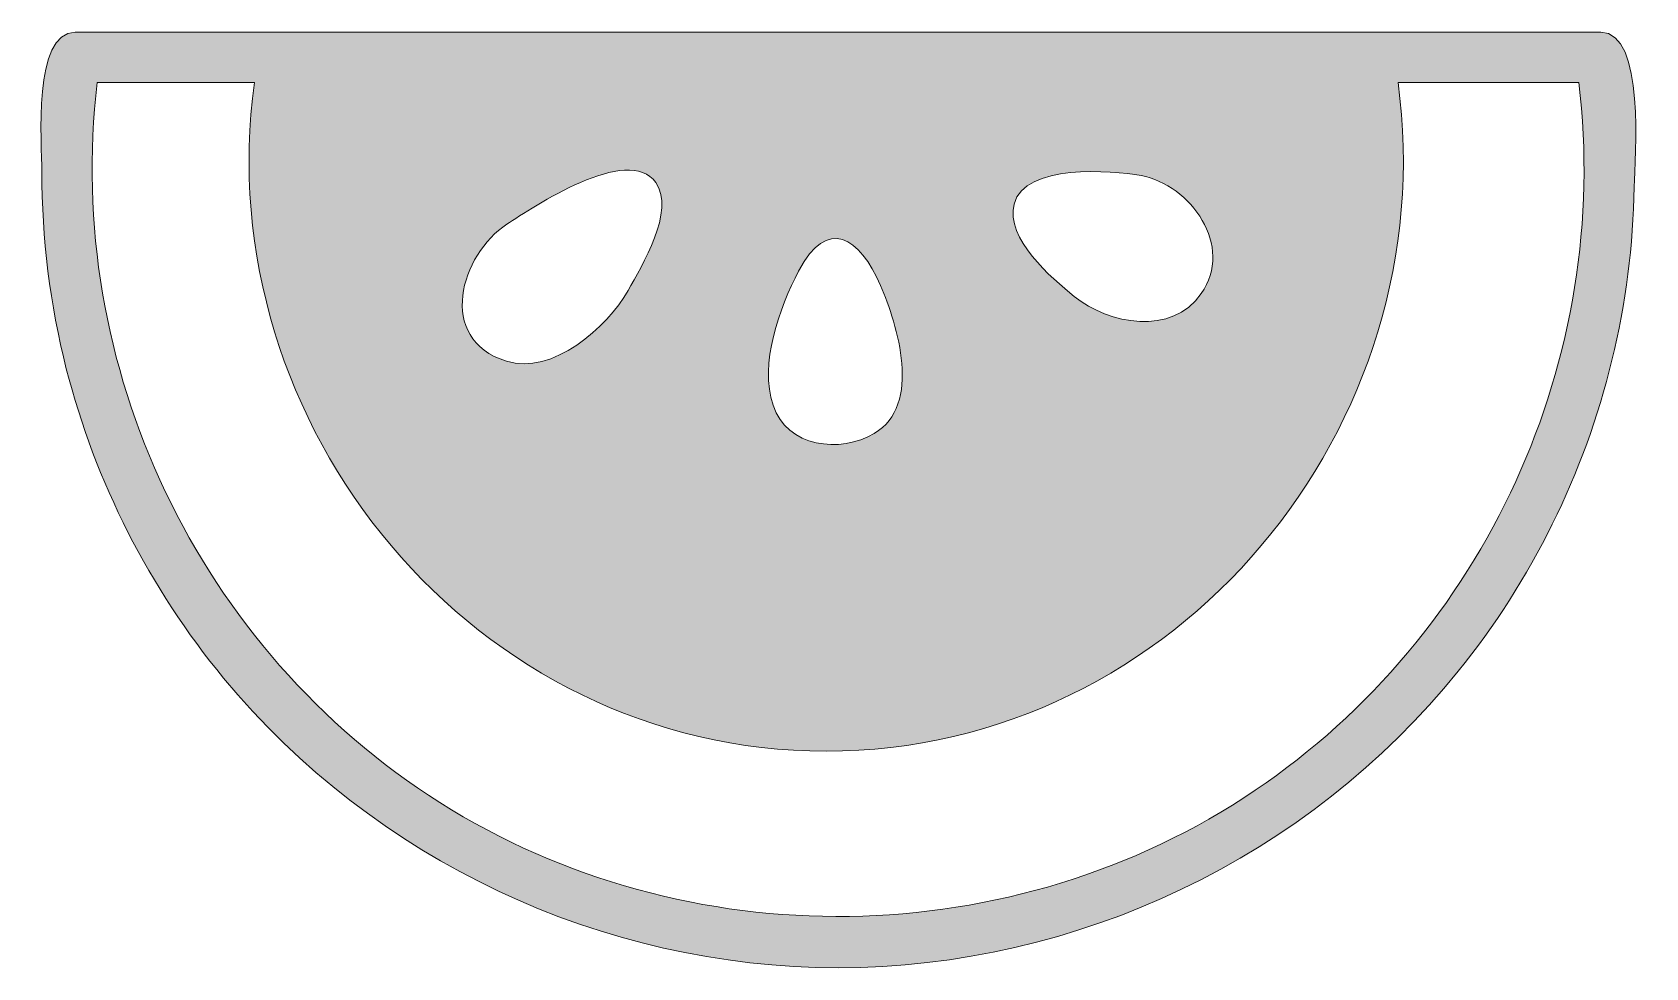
# Model space of a CAD drawing. Header units: inches. Extents: x -1 to 102, y 0 to 60.
import ezdxf

# ---------------------------------------------------------------- set-up
doc = ezdxf.new("R2010")
doc.units = ezdxf.units.IN
doc.header["$MEASUREMENT"] = 0
doc.layers.add('Layer 1', color=7, linetype='Continuous')

msp = doc.modelspace()

# ---------------------------------------------------------------- hatches: boundary and pattern name
at = {"layer": 'Layer 1', "true_color": 0xcf5e9e}
h = msp.add_hatch(color=233, dxfattribs=at)
h.dxf.hatch_style = 2
edge = h.paths.add_edge_path()
edge.add_spline(control_points=[(99.37, 59.62), (99.37, 59.62), (2.19, 59.62), (2.19, 59.62), (-0.55, 59.62), (0.06, 52.5), (0.06, 50.73), (0.06, 46.5), (0.58, 42.27), (1.62, 38.17), (3.46, 30.96), (6.91, 24.19), (11.64, 18.46), (21.22, 6.85), (35.73, 0), (50.78, 0), (66.03, 0), (80.72, 7.04), (90.29, 18.9), (94.96, 24.69), (98.33, 31.49), (100.08, 38.72), (100.96, 42.33), (101.43, 46.05), (101.5, 49.77), (101.54, 51.63), (102.23, 59.62), (99.37, 59.62)], knot_values=[0, 0, 0, 0, 0.352778, 0.352778, 0.352778, 0.705556, 0.705556, 0.705556, 1.058333, 1.058333, 1.058333, 1.411111, 1.411111, 1.411111, 1.763889, 1.763889, 1.763889, 2.116667, 2.116667, 2.116667, 2.469444, 2.469444, 2.469444, 2.822222, 2.822222, 2.822222, 3.175, 3.175, 3.175, 3.175], degree=3, periodic=0)
edge.add_line((99.37, 59.62), (99.37, 59.62))
edge = h.paths.add_edge_path()
edge.add_spline(control_points=[(77.36, 11.31), (61.92, 0.88), (41.16, 0.57), (25.41, 10.53), (10.03, 20.26), (1.44, 38.35), (3.59, 56.42), (3.59, 56.42), (13.6, 56.42), (13.6, 56.42), (10.61, 34.54), (27.67, 13.8), (50.02, 13.8), (72.38, 13.8), (89.44, 34.54), (86.45, 56.42), (86.45, 56.42), (97.97, 56.42), (97.97, 56.42), (100.07, 38.85), (92.02, 21.22), (77.36, 11.31)], knot_values=[0, 0, 0, 0, 0.352778, 0.352778, 0.352778, 0.705556, 0.705556, 0.705556, 1.058333, 1.058333, 1.058333, 1.411111, 1.411111, 1.411111, 1.763889, 1.763889, 1.763889, 2.116667, 2.116667, 2.116667, 2.469444, 2.469444, 2.469444, 2.469444], degree=3, periodic=0)
edge.add_line((77.36, 11.31), (77.36, 11.31))
edge = h.paths.add_edge_path()
edge.add_spline(control_points=[(73.92, 42.96), (72.03, 40.26), (68.04, 40.99), (65.83, 42.78), (64.35, 43.98), (61.44, 46.46), (62, 48.67), (62.66, 51.26), (68.21, 50.82), (70.08, 50.48), (73.25, 49.91), (76.03, 45.96), (73.92, 42.96)], knot_values=[0, 0, 0, 0, 0.352778, 0.352778, 0.352778, 0.705556, 0.705556, 0.705556, 1.058333, 1.058333, 1.058333, 1.411111, 1.411111, 1.411111, 1.411111], degree=3, periodic=0)
edge.add_line((73.92, 42.96), (73.92, 42.96))
edge = h.paths.add_edge_path()
edge.add_spline(control_points=[(53.09, 34.05), (50.91, 32.76), (47.53, 33.16), (46.64, 35.85), (45.76, 38.48), (47.04, 42.06), (48.27, 44.4), (50.1, 47.89), (52.15, 46.57), (53.49, 43.47), (54.56, 40.98), (56.16, 35.85), (53.09, 34.05)], knot_values=[0, 0, 0, 0, 0.352778, 0.352778, 0.352778, 0.705556, 0.705556, 0.705556, 1.058333, 1.058333, 1.058333, 1.411111, 1.411111, 1.411111, 1.411111], degree=3, periodic=0)
edge.add_line((53.09, 34.05), (53.09, 34.05))
edge = h.paths.add_edge_path()
edge.add_spline(control_points=[(37.4, 43.16), (36.1, 40.81), (32.57, 37.73), (29.66, 38.65), (25.13, 40.08), (26.75, 45.46), (29.69, 47.39), (31.3, 48.44), (37.43, 52.55), (39.17, 50.04), (40.43, 48.22), (38.29, 44.75), (37.4, 43.16)], knot_values=[0, 0, 0, 0, 0.352778, 0.352778, 0.352778, 0.705556, 0.705556, 0.705556, 1.058333, 1.058333, 1.058333, 1.411111, 1.411111, 1.411111, 1.411111], degree=3, periodic=0)
edge.add_line((37.4, 43.16), (37.4, 43.16))

# ---------------------------------------------------------------- linework, layer by layer
at = {"layer": 'Layer 1', "lineweight": 0}
for points, knots in [([(99.37, 59.62), (99.37, 59.62), (2.19, 59.62), (2.19, 59.62), (-0.55, 59.62), (0.06, 52.5), (0.06, 50.73), (0.06, 46.5), (0.58, 42.27), (1.62, 38.17), (3.46, 30.96), (6.91, 24.19), (11.64, 18.46), (21.22, 6.85), (35.73, 0), (50.78, 0), (66.03, 0), (80.72, 7.04), (90.29, 18.9), (94.96, 24.69), (98.33, 31.49), (100.08, 38.72), (100.96, 42.33), (101.43, 46.05), (101.5, 49.77), (101.54, 51.63), (102.23, 59.62), (99.37, 59.62)], [0, 0, 0, 0, 1, 1, 1, 2, 2, 2, 3, 3, 3, 4, 4, 4, 5, 5, 5, 6, 6, 6, 7, 7, 7, 8, 8, 8, 9, 9, 9, 9]), ([(77.36, 11.31), (61.92, 0.88), (41.16, 0.57), (25.41, 10.53), (10.03, 20.26), (1.44, 38.35), (3.59, 56.42), (3.59, 56.42), (13.6, 56.42), (13.6, 56.42), (10.61, 34.54), (27.67, 13.8), (50.02, 13.8), (72.38, 13.8), (89.44, 34.54), (86.45, 56.42), (86.45, 56.42), (97.97, 56.42), (97.97, 56.42), (100.07, 38.85), (92.02, 21.22), (77.36, 11.31)], [0, 0, 0, 0, 1, 1, 1, 2, 2, 2, 3, 3, 3, 4, 4, 4, 5, 5, 5, 6, 6, 6, 7, 7, 7, 7]), ([(37.4, 43.16), (36.1, 40.81), (32.57, 37.73), (29.66, 38.65), (25.13, 40.08), (26.75, 45.46), (29.69, 47.39), (31.3, 48.44), (37.43, 52.55), (39.17, 50.04), (40.43, 48.22), (38.29, 44.75), (37.4, 43.16)], [0, 0, 0, 0, 1, 1, 1, 2, 2, 2, 3, 3, 3, 4, 4, 4, 4]), ([(73.92, 42.96), (72.03, 40.26), (68.04, 40.99), (65.83, 42.78), (64.35, 43.98), (61.44, 46.46), (62, 48.67), (62.66, 51.26), (68.21, 50.82), (70.08, 50.48), (73.25, 49.91), (76.03, 45.96), (73.92, 42.96)], [0, 0, 0, 0, 1, 1, 1, 2, 2, 2, 3, 3, 3, 4, 4, 4, 4]), ([(53.09, 34.05), (50.91, 32.76), (47.53, 33.16), (46.64, 35.85), (45.76, 38.48), (47.04, 42.06), (48.27, 44.4), (50.1, 47.89), (52.15, 46.57), (53.49, 43.47), (54.56, 40.98), (56.16, 35.85), (53.09, 34.05)], [0, 0, 0, 0, 1, 1, 1, 2, 2, 2, 3, 3, 3, 4, 4, 4, 4])]:
    msp.add_open_spline(points, degree=3, knots=knots, dxfattribs=at)

doc.saveas('drawing.dxf')
